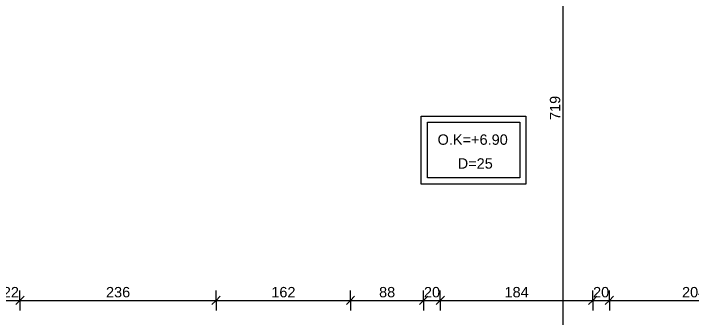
# Model space of a CAD drawing. Header units: centimetres. Extents: x 155 to 2062, y 130 to 1832.
# Drawn here: x 568 to 1385, y 773 to 1139 of the extents above; entities that cross this region are included whole.
import ezdxf

# ---------------------------------------------------------------- set-up
doc = ezdxf.new("R2010")
doc.units = ezdxf.units.CM
for name, color, linetype, lineweight in [('Dimensions', 130, 'Continuous', 9), ('Dimensions-50', 130, 'Continuous', 9), ('Floor Tags', 130, 'Continuous', 9)]:
    doc.layers.add(name, color=color, linetype=linetype, lineweight=lineweight)
doc.styles.add('Arial', font='arial.ttf', dxfattribs={"height": 12.5})
doc.dimstyles.new('Deng_-_2mm_Arial_2', dxfattribs={"dimscale": 30.48, "dimtxt": 12.753242, "dimasz": 0.328084, "dimexe": 0.393701, "dimexo": 0.0625, "dimgap": 0, "dimtad": 1, "dimdec": 0, "dimzin": 0, "dimdsep": 46, "dimtxsty": 'Arial', "dimblk1": 'OBLIQUE', "dimblk2": 'OBLIQUE', "dimsah": 1, "dimcen": 0.09, "dimazin": 0, "dimtfac": 1, "dimtdec": 4, "dimtix": 1, "dimtmove": 0, "dimatfit": 3, "dimfxl": 0.393701, "dimfxlon": 1, "dimtvp": 1, "dimtolj": 1, "dimtzin": 0, "dimarcsym": 2})

# ---------------------------------------------------------------- blocks, each defined once
blk = doc.blocks.new('TAGFLOOR - D_-1983752-K-41')
at = {"layer": 'Floor Tags'}
for p, q in [((-1.548, -0.773), (-1.548, 0.87)), ((-1.548, 0.87), (0.976, 0.87)), ((0.976, 0.87), (0.976, -0.773)), ((-1.398, 0.72), (0.826, 0.72)), ((-1.398, -0.623), (-1.398, 0.72)), ((0.826, 0.72), (0.826, -0.623)), ((0.826, -0.623), (-1.398, -0.623)), ((0.976, -0.773), (-1.548, -0.773))]:
    blk.add_line(p, q, dxfattribs=at)
blk = doc.blocks.new('DIMBLOCK85-K-41')
at = {"layer": 'Dimensions-50', "transparency": 16777216}
for p, q in [((1230.39, 1384.69), (1225.39, 1389.69)), ((1230.39, 1384.69), (1218.39, 1384.69)), ((1230.39, 665.66), (1230.39, 1384.69)), ((1230.39, 1384.69), (1235.39, 1379.69)), ((1230.39, 1384.69), (1242.39, 1384.69)), ((1230.39, 665.66), (1225.39, 670.66)), ((1230.39, 665.66), (1218.39, 665.66)), ((1230.39, 665.66), (1235.39, 660.66)), ((1230.39, 665.66), (1242.39, 665.66))]:
    blk.add_line(p, q, dxfattribs=at)
at = {"layer": 'Dimensions-50', "color": 0, "transparency": 16777216, "insert": (1214.17, 1010.75), "char_height": 12.5, "width": 34.6103, "attachment_point": 1, "rotation": 90, "line_spacing_factor": 0.941778, "style": 'Arial'}
blk.add_mtext('719', dxfattribs=at)
blk = doc.blocks.new('_Oblique')
at = {"color": 0, "linetype": 'ByBlock', "lineweight": -2}
blk.add_line((-0.5, -0.5), (0.5, 0.5), dxfattribs=at)
blk = doc.blocks.new('DIMBLOCK114-K-41')
at = {"layer": 'Dimensions-50', "transparency": 16777216}
for p, q in [((553.43, 793.14), (553.43, 805.14)), ((575.43, 793.14), (575.43, 805.14)), ((553.43, 793.14), (548.43, 788.14)), ((553.43, 793.14), (558.43, 798.14)), ((553.43, 793.14), (575.43, 793.14)), ((553.43, 793.14), (553.43, 781.14)), ((575.43, 793.14), (570.43, 788.14)), ((575.43, 793.14), (580.43, 798.14)), ((575.43, 793.14), (575.43, 781.14))]:
    blk.add_line(p, q, dxfattribs=at)
at = {"layer": 'Dimensions-50', "color": 0, "transparency": 16777216, "insert": (554.82, 809.37), "char_height": 12.5, "width": 23.0736, "attachment_point": 1, "line_spacing_factor": 0.941778, "style": 'Arial'}
blk.add_mtext('22', dxfattribs=at)
blk = doc.blocks.new('DIMBLOCK115-K-41')
at = {"layer": 'Dimensions-50', "transparency": 16777216}
for p, q in [((575.43, 793.14), (575.43, 805.14)), ((811.87, 793.14), (811.87, 805.14)), ((575.43, 793.14), (570.43, 788.14)), ((575.43, 793.14), (580.43, 798.14)), ((575.43, 793.14), (811.87, 793.14)), ((575.43, 793.14), (575.43, 781.14)), ((811.87, 793.14), (806.87, 788.14)), ((811.87, 793.14), (816.87, 798.14)), ((811.87, 793.14), (811.87, 781.14))]:
    blk.add_line(p, q, dxfattribs=at)
at = {"layer": 'Dimensions-50', "color": 0, "transparency": 16777216, "insert": (679.23, 809.37), "char_height": 12.5, "width": 34.6103, "attachment_point": 1, "line_spacing_factor": 0.941778, "style": 'Arial'}
blk.add_mtext('236', dxfattribs=at)
blk = doc.blocks.new('DIMBLOCK116-K-41')
at = {"layer": 'Dimensions-50', "transparency": 16777216}
for p, q in [((811.87, 793.14), (811.87, 805.14)), ((973.87, 793.14), (973.87, 805.14)), ((811.87, 793.14), (806.87, 788.14)), ((811.87, 793.14), (816.87, 798.14)), ((811.87, 793.14), (973.87, 793.14)), ((811.87, 793.14), (811.87, 781.14)), ((973.87, 793.14), (968.87, 788.14)), ((973.87, 793.14), (978.87, 798.14)), ((973.87, 793.14), (973.87, 781.14))]:
    blk.add_line(p, q, dxfattribs=at)
at = {"layer": 'Dimensions-50', "color": 0, "transparency": 16777216, "insert": (878.45, 809.37), "char_height": 12.5, "width": 34.6103, "attachment_point": 1, "line_spacing_factor": 0.941778, "style": 'Arial'}
blk.add_mtext('162', dxfattribs=at)
blk = doc.blocks.new('DIMBLOCK117-K-41')
at = {"layer": 'Dimensions-50', "transparency": 16777216}
for p, q in [((973.87, 793.14), (973.87, 805.14)), ((1062.02, 793.14), (1062.02, 805.14)), ((973.87, 793.14), (968.87, 788.14)), ((973.87, 793.14), (978.87, 798.14)), ((973.87, 793.14), (1062.02, 793.14)), ((973.87, 793.14), (973.87, 781.14)), ((1062.02, 793.14), (1057.02, 788.14)), ((1062.02, 793.14), (1067.02, 798.14)), ((1062.02, 793.14), (1062.02, 781.14))]:
    blk.add_line(p, q, dxfattribs=at)
at = {"layer": 'Dimensions-50', "color": 0, "transparency": 16777216, "insert": (1008.33, 809.37), "char_height": 12.5, "width": 23.0736, "attachment_point": 1, "line_spacing_factor": 0.941778, "style": 'Arial'}
blk.add_mtext('88', dxfattribs=at)
blk = doc.blocks.new('DIMBLOCK118-K-41')
at = {"layer": 'Dimensions-50', "transparency": 16777216}
for p, q in [((1062.02, 793.14), (1062.02, 805.14)), ((1082.02, 793.14), (1082.02, 805.14)), ((1062.02, 793.14), (1057.02, 788.14)), ((1062.02, 793.14), (1067.02, 798.14)), ((1062.02, 793.14), (1082.02, 793.14)), ((1062.02, 793.14), (1062.02, 781.14)), ((1082.02, 793.14), (1077.02, 788.14)), ((1082.02, 793.14), (1087.02, 798.14)), ((1082.02, 793.14), (1082.02, 781.14))]:
    blk.add_line(p, q, dxfattribs=at)
at = {"layer": 'Dimensions-50', "color": 0, "transparency": 16777216, "insert": (1062.4, 809.37), "char_height": 12.5, "width": 23.0736, "attachment_point": 1, "line_spacing_factor": 0.941778, "style": 'Arial'}
blk.add_mtext('20', dxfattribs=at)
blk = doc.blocks.new('DIMBLOCK119-K-41')
at = {"layer": 'Dimensions-50', "transparency": 16777216}
for p, q in [((1082.02, 793.14), (1082.02, 805.14)), ((1265.85, 793.14), (1265.85, 805.14)), ((1082.02, 793.14), (1077.02, 788.14)), ((1082.02, 793.14), (1087.02, 798.14)), ((1082.02, 793.14), (1265.85, 793.14)), ((1082.02, 793.14), (1082.02, 781.14)), ((1265.85, 793.14), (1260.85, 788.14)), ((1265.85, 793.14), (1270.85, 798.14)), ((1265.85, 793.14), (1265.85, 781.14))]:
    blk.add_line(p, q, dxfattribs=at)
at = {"layer": 'Dimensions-50', "color": 0, "transparency": 16777216, "insert": (1159.51, 809.37), "char_height": 12.5, "width": 34.6103, "attachment_point": 1, "line_spacing_factor": 0.941778, "style": 'Arial'}
blk.add_mtext('184', dxfattribs=at)
blk = doc.blocks.new('DIMBLOCK120-K-41')
at = {"layer": 'Dimensions-50', "transparency": 16777216}
for p, q in [((1265.85, 793.14), (1265.85, 805.14)), ((1285.85, 793.14), (1285.85, 805.14)), ((1265.85, 793.14), (1260.85, 788.14)), ((1265.85, 793.14), (1270.85, 798.14)), ((1265.85, 793.14), (1285.85, 793.14)), ((1265.85, 793.14), (1265.85, 781.14)), ((1285.85, 793.14), (1280.85, 788.14)), ((1285.85, 793.14), (1290.85, 798.14)), ((1285.85, 793.14), (1285.85, 781.14))]:
    blk.add_line(p, q, dxfattribs=at)
at = {"layer": 'Dimensions-50', "color": 0, "transparency": 16777216, "insert": (1266.24, 809.37), "char_height": 12.5, "width": 23.0736, "attachment_point": 1, "line_spacing_factor": 0.941778, "style": 'Arial'}
blk.add_mtext('20', dxfattribs=at)
blk = doc.blocks.new('DIMBLOCK121-K-41')
at = {"layer": 'Dimensions-50', "transparency": 16777216}
for p, q in [((1285.85, 793.14), (1285.85, 805.14)), ((1489.94, 793.14), (1489.94, 805.14)), ((1285.85, 793.14), (1280.85, 788.14)), ((1285.85, 793.14), (1290.85, 798.14)), ((1285.85, 793.14), (1489.94, 793.14)), ((1285.85, 793.14), (1285.85, 781.14)), ((1489.94, 793.14), (1484.94, 788.14)), ((1489.94, 793.14), (1494.94, 798.14)), ((1489.94, 793.14), (1489.94, 781.14))]:
    blk.add_line(p, q, dxfattribs=at)
at = {"layer": 'Dimensions-50', "color": 0, "transparency": 16777216, "insert": (1373.47, 809.37), "char_height": 12.5, "width": 34.6103, "attachment_point": 1, "line_spacing_factor": 0.941778, "style": 'Arial'}
blk.add_mtext('204', dxfattribs=at)

msp = doc.modelspace()

# ---------------------------------------------------------------- block references
at = {"layer": 'Floor Tags', "xscale": 49.99999999999998, "yscale": 49.99999999999998, "zscale": 49.99999999999998}
msp.add_blockref('TAGFLOOR - D_-1983752-K-41', (1136.48, 972), dxfattribs=at)

# ---------------------------------------------------------------- dimensions: what is measured, and where the dimension line sits
at = {"layer": 'Dimensions'}
dim = msp.add_linear_dim(base=(1230.39, 1384.69), p1=(1218.39, 665.66), p2=(1218.39, 1384.69), angle=90, dimstyle='Deng_-_2mm_Arial_2', override={"dimpost": '<>', "dimfxl": 719.026273}, dxfattribs=at)
dim.commit()
dim.dimension.update_dxf_attribs({"geometry": 'DIMBLOCK85-K-41', "text_midpoint": (1224.01, 1025.18)})
for base, p1, p2, override, picture, middle in [((575.43, 793.14), (553.43, 781.14), (575.43, 781.14), {"dimpost": '<>', "dimfxl": 22}, 'DIMBLOCK114-K-41', (564.43, 799.41)), ((811.87, 793.14), (575.43, 781.14), (811.87, 781.14), {"dimpost": '<>', "dimfxl": 236.432915}, 'DIMBLOCK115-K-41', (693.65, 799.52)), ((973.87, 793.14), (811.87, 781.14), (973.87, 781.14), {"dimpost": '<>', "dimfxl": 162}, 'DIMBLOCK116-K-41', (892.87, 799.52)), ((1062.02, 793.14), (973.87, 781.14), (1062.02, 781.14), {"dimpost": '<>', "dimfxl": 88.15}, 'DIMBLOCK117-K-41', (1017.94, 799.52)), ((1082.02, 793.14), (1062.02, 781.14), (1082.02, 781.14), {"dimpost": '<>', "dimfxl": 20}, 'DIMBLOCK118-K-41', (1072.02, 799.52)), ((1265.85, 793.14), (1082.02, 781.14), (1265.85, 781.14), {"dimpost": '<>', "dimfxl": 183.831887}, 'DIMBLOCK119-K-41', (1173.93, 799.52)), ((1285.85, 793.14), (1265.85, 781.14), (1285.85, 781.14), {"dimpost": '<>', "dimfxl": 20}, 'DIMBLOCK120-K-41', (1275.85, 799.52)), ((1489.94, 793.14), (1285.85, 781.14), (1489.94, 781.14), {"dimpost": '<>', "dimfxl": 204.087688}, 'DIMBLOCK121-K-41', (1387.89, 799.52))]:
    dim = msp.add_linear_dim(base=base, p1=p1, p2=p2, dimstyle='Deng_-_2mm_Arial_2', override=override, dxfattribs=at)
    dim.commit()
    dim.dimension.update_dxf_attribs({"geometry": picture, "text_midpoint": middle})

# ---------------------------------------------------------------- next in the draw order: texts
at = {"layer": 'Floor Tags', "color": 7, "char_height": 12.5, "attachment_point": 1, "style": 'Arial', "bg_fill": 3, "box_fill_scale": 1.25, "bg_fill_color": 256, "bg_fill_true_color": 13158600, "bg_fill_transparency": 0}
for s, insert, width in [('O.K=+', (1078.84, 993.35), 61.3291), ('D=', (1103.14, 964.57), 27.6582)]:
    msp.add_mtext(s, dxfattribs=dict(at, insert=insert, width=width))

# ---------------------------------------------------------------- next in the draw order: texts
for s, insert, width in [('6.90', (1129.45, 993.35), 40.8861), ('25', (1125.96, 964.57), 23.2489)]:
    msp.add_mtext(s, dxfattribs=dict(at, insert=insert, width=width))

doc.saveas('drawing.dxf')
